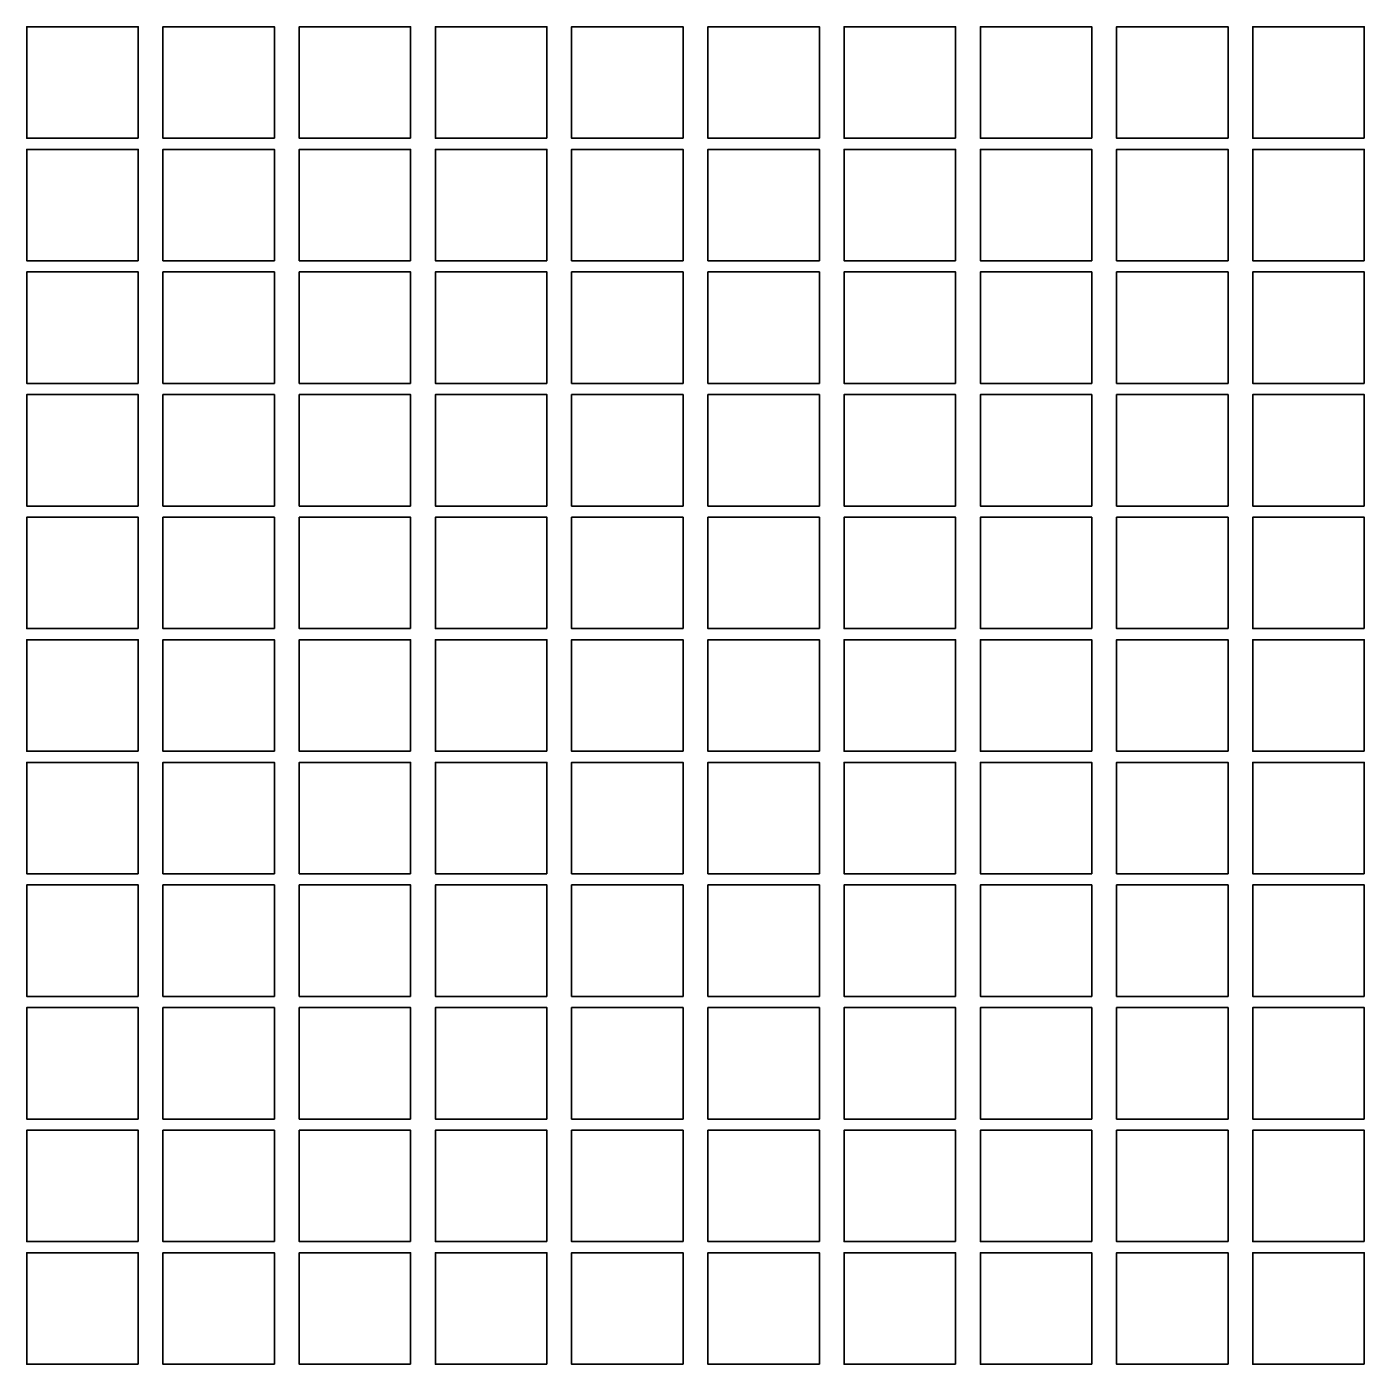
# Model space of a CAD drawing. Header units: inches. Extents: x 0 to 6, y -60 to -54.
import ezdxf

# ---------------------------------------------------------------- set-up
doc = ezdxf.new("R2010")
doc.units = ezdxf.units.IN
doc.header["$MEASUREMENT"] = 0
doc.layers.add('Layer 1', color=7, linetype='Continuous')

msp = doc.modelspace()

# ---------------------------------------------------------------- linework, layer by layer
at = {"layer": 'Layer 1', "color": 7, "lineweight": 35}
for points in [[(0.5, -54.5), (0, -54.5), (0, -54), (0.5, -54), (0.5, -54.5)], [(1.1111, -54.5), (0.6111, -54.5), (0.6111, -54), (1.1111, -54), (1.1111, -54.5)], [(1.7222, -54.5), (1.2222, -54.5), (1.2222, -54), (1.7222, -54), (1.7222, -54.5)], [(2.3333, -54.5), (1.8333, -54.5), (1.8333, -54), (2.3333, -54), (2.3333, -54.5)], [(2.9444, -54.5), (2.4444, -54.5), (2.4444, -54), (2.9444, -54), (2.9444, -54.5)], [(3.5556, -54.5), (3.0556, -54.5), (3.0556, -54), (3.5556, -54), (3.5556, -54.5)], [(4.1667, -54.5), (3.6667, -54.5), (3.6667, -54), (4.1667, -54), (4.1667, -54.5)], [(4.7778, -54.5), (4.2778, -54.5), (4.2778, -54), (4.7778, -54), (4.7778, -54.5)], [(5.3889, -54.5), (4.8889, -54.5), (4.8889, -54), (5.3889, -54), (5.3889, -54.5)], [(6, -54.5), (5.5, -54.5), (5.5, -54), (6, -54), (6, -54.5)], [(0.5, -55.05), (0, -55.05), (0, -54.55), (0.5, -54.55), (0.5, -55.05)], [(1.1111, -55.05), (0.6111, -55.05), (0.6111, -54.55), (1.1111, -54.55), (1.1111, -55.05)], [(1.7222, -55.05), (1.2222, -55.05), (1.2222, -54.55), (1.7222, -54.55), (1.7222, -55.05)], [(2.3333, -55.05), (1.8333, -55.05), (1.8333, -54.55), (2.3333, -54.55), (2.3333, -55.05)], [(2.9444, -55.05), (2.4444, -55.05), (2.4444, -54.55), (2.9444, -54.55), (2.9444, -55.05)], [(3.5556, -55.05), (3.0556, -55.05), (3.0556, -54.55), (3.5556, -54.55), (3.5556, -55.05)], [(4.1667, -55.05), (3.6667, -55.05), (3.6667, -54.55), (4.1667, -54.55), (4.1667, -55.05)], [(4.7778, -55.05), (4.2778, -55.05), (4.2778, -54.55), (4.7778, -54.55), (4.7778, -55.05)], [(5.3889, -55.05), (4.8889, -55.05), (4.8889, -54.55), (5.3889, -54.55), (5.3889, -55.05)], [(6, -55.05), (5.5, -55.05), (5.5, -54.55), (6, -54.55), (6, -55.05)], [(0.5, -55.6), (0, -55.6), (0, -55.1), (0.5, -55.1), (0.5, -55.6)], [(1.1111, -55.6), (0.6111, -55.6), (0.6111, -55.1), (1.1111, -55.1), (1.1111, -55.6)], [(1.7222, -55.6), (1.2222, -55.6), (1.2222, -55.1), (1.7222, -55.1), (1.7222, -55.6)], [(2.3333, -55.6), (1.8333, -55.6), (1.8333, -55.1), (2.3333, -55.1), (2.3333, -55.6)], [(2.9444, -55.6), (2.4444, -55.6), (2.4444, -55.1), (2.9444, -55.1), (2.9444, -55.6)], [(3.5556, -55.6), (3.0556, -55.6), (3.0556, -55.1), (3.5556, -55.1), (3.5556, -55.6)], [(4.1667, -55.6), (3.6667, -55.6), (3.6667, -55.1), (4.1667, -55.1), (4.1667, -55.6)], [(4.7778, -55.6), (4.2778, -55.6), (4.2778, -55.1), (4.7778, -55.1), (4.7778, -55.6)], [(5.3889, -55.6), (4.8889, -55.6), (4.8889, -55.1), (5.3889, -55.1), (5.3889, -55.6)], [(6, -55.6), (5.5, -55.6), (5.5, -55.1), (6, -55.1), (6, -55.6)], [(0.5, -56.15), (0, -56.15), (0, -55.65), (0.5, -55.65), (0.5, -56.15)], [(1.1111, -56.15), (0.6111, -56.15), (0.6111, -55.65), (1.1111, -55.65), (1.1111, -56.15)], [(1.7222, -56.15), (1.2222, -56.15), (1.2222, -55.65), (1.7222, -55.65), (1.7222, -56.15)], [(2.3333, -56.15), (1.8333, -56.15), (1.8333, -55.65), (2.3333, -55.65), (2.3333, -56.15)], [(2.9444, -56.15), (2.4444, -56.15), (2.4444, -55.65), (2.9444, -55.65), (2.9444, -56.15)], [(3.5556, -56.15), (3.0556, -56.15), (3.0556, -55.65), (3.5556, -55.65), (3.5556, -56.15)], [(4.1667, -56.15), (3.6667, -56.15), (3.6667, -55.65), (4.1667, -55.65), (4.1667, -56.15)], [(4.7778, -56.15), (4.2778, -56.15), (4.2778, -55.65), (4.7778, -55.65), (4.7778, -56.15)], [(5.3889, -56.15), (4.8889, -56.15), (4.8889, -55.65), (5.3889, -55.65), (5.3889, -56.15)], [(6, -56.15), (5.5, -56.15), (5.5, -55.65), (6, -55.65), (6, -56.15)], [(0.5, -56.7), (0, -56.7), (0, -56.2), (0.5, -56.2), (0.5, -56.7)], [(1.1111, -56.7), (0.6111, -56.7), (0.6111, -56.2), (1.1111, -56.2), (1.1111, -56.7)], [(1.7222, -56.7), (1.2222, -56.7), (1.2222, -56.2), (1.7222, -56.2), (1.7222, -56.7)], [(2.3333, -56.7), (1.8333, -56.7), (1.8333, -56.2), (2.3333, -56.2), (2.3333, -56.7)], [(2.9444, -56.7), (2.4444, -56.7), (2.4444, -56.2), (2.9444, -56.2), (2.9444, -56.7)], [(3.5556, -56.7), (3.0556, -56.7), (3.0556, -56.2), (3.5556, -56.2), (3.5556, -56.7)], [(4.1667, -56.7), (3.6667, -56.7), (3.6667, -56.2), (4.1667, -56.2), (4.1667, -56.7)], [(4.7778, -56.7), (4.2778, -56.7), (4.2778, -56.2), (4.7778, -56.2), (4.7778, -56.7)], [(5.3889, -56.7), (4.8889, -56.7), (4.8889, -56.2), (5.3889, -56.2), (5.3889, -56.7)], [(6, -56.7), (5.5, -56.7), (5.5, -56.2), (6, -56.2), (6, -56.7)], [(0.5, -57.25), (0, -57.25), (0, -56.75), (0.5, -56.75), (0.5, -57.25)], [(1.1111, -57.25), (0.6111, -57.25), (0.6111, -56.75), (1.1111, -56.75), (1.1111, -57.25)], [(1.7222, -57.25), (1.2222, -57.25), (1.2222, -56.75), (1.7222, -56.75), (1.7222, -57.25)], [(2.3333, -57.25), (1.8333, -57.25), (1.8333, -56.75), (2.3333, -56.75), (2.3333, -57.25)], [(2.9444, -57.25), (2.4444, -57.25), (2.4444, -56.75), (2.9444, -56.75), (2.9444, -57.25)], [(3.5556, -57.25), (3.0556, -57.25), (3.0556, -56.75), (3.5556, -56.75), (3.5556, -57.25)], [(4.1667, -57.25), (3.6667, -57.25), (3.6667, -56.75), (4.1667, -56.75), (4.1667, -57.25)], [(4.7778, -57.25), (4.2778, -57.25), (4.2778, -56.75), (4.7778, -56.75), (4.7778, -57.25)], [(5.3889, -57.25), (4.8889, -57.25), (4.8889, -56.75), (5.3889, -56.75), (5.3889, -57.25)], [(6, -57.25), (5.5, -57.25), (5.5, -56.75), (6, -56.75), (6, -57.25)], [(0.5, -57.8), (0, -57.8), (0, -57.3), (0.5, -57.3), (0.5, -57.8)], [(1.1111, -57.8), (0.6111, -57.8), (0.6111, -57.3), (1.1111, -57.3), (1.1111, -57.8)], [(1.7222, -57.8), (1.2222, -57.8), (1.2222, -57.3), (1.7222, -57.3), (1.7222, -57.8)], [(2.3333, -57.8), (1.8333, -57.8), (1.8333, -57.3), (2.3333, -57.3), (2.3333, -57.8)], [(2.9444, -57.8), (2.4444, -57.8), (2.4444, -57.3), (2.9444, -57.3), (2.9444, -57.8)], [(3.5556, -57.8), (3.0556, -57.8), (3.0556, -57.3), (3.5556, -57.3), (3.5556, -57.8)], [(4.1667, -57.8), (3.6667, -57.8), (3.6667, -57.3), (4.1667, -57.3), (4.1667, -57.8)], [(4.7778, -57.8), (4.2778, -57.8), (4.2778, -57.3), (4.7778, -57.3), (4.7778, -57.8)], [(5.3889, -57.8), (4.8889, -57.8), (4.8889, -57.3), (5.3889, -57.3), (5.3889, -57.8)], [(6, -57.8), (5.5, -57.8), (5.5, -57.3), (6, -57.3), (6, -57.8)], [(0.5, -58.35), (0, -58.35), (0, -57.85), (0.5, -57.85), (0.5, -58.35)], [(1.1111, -58.35), (0.6111, -58.35), (0.6111, -57.85), (1.1111, -57.85), (1.1111, -58.35)], [(1.7222, -58.35), (1.2222, -58.35), (1.2222, -57.85), (1.7222, -57.85), (1.7222, -58.35)], [(2.3333, -58.35), (1.8333, -58.35), (1.8333, -57.85), (2.3333, -57.85), (2.3333, -58.35)], [(2.9444, -58.35), (2.4444, -58.35), (2.4444, -57.85), (2.9444, -57.85), (2.9444, -58.35)], [(3.5556, -58.35), (3.0556, -58.35), (3.0556, -57.85), (3.5556, -57.85), (3.5556, -58.35)], [(4.1667, -58.35), (3.6667, -58.35), (3.6667, -57.85), (4.1667, -57.85), (4.1667, -58.35)], [(4.7778, -58.35), (4.2778, -58.35), (4.2778, -57.85), (4.7778, -57.85), (4.7778, -58.35)], [(5.3889, -58.35), (4.8889, -58.35), (4.8889, -57.85), (5.3889, -57.85), (5.3889, -58.35)], [(6, -58.35), (5.5, -58.35), (5.5, -57.85), (6, -57.85), (6, -58.35)], [(0.5, -58.9), (0, -58.9), (0, -58.4), (0.5, -58.4), (0.5, -58.9)], [(1.1111, -58.9), (0.6111, -58.9), (0.6111, -58.4), (1.1111, -58.4), (1.1111, -58.9)], [(1.7222, -58.9), (1.2222, -58.9), (1.2222, -58.4), (1.7222, -58.4), (1.7222, -58.9)], [(2.3333, -58.9), (1.8333, -58.9), (1.8333, -58.4), (2.3333, -58.4), (2.3333, -58.9)], [(2.9444, -58.9), (2.4444, -58.9), (2.4444, -58.4), (2.9444, -58.4), (2.9444, -58.9)], [(3.5556, -58.9), (3.0556, -58.9), (3.0556, -58.4), (3.5556, -58.4), (3.5556, -58.9)], [(4.1667, -58.9), (3.6667, -58.9), (3.6667, -58.4), (4.1667, -58.4), (4.1667, -58.9)], [(4.7778, -58.9), (4.2778, -58.9), (4.2778, -58.4), (4.7778, -58.4), (4.7778, -58.9)], [(5.3889, -58.9), (4.8889, -58.9), (4.8889, -58.4), (5.3889, -58.4), (5.3889, -58.9)], [(6, -58.9), (5.5, -58.9), (5.5, -58.4), (6, -58.4), (6, -58.9)], [(0.5, -59.45), (0, -59.45), (0, -58.95), (0.5, -58.95), (0.5, -59.45)], [(1.1111, -59.45), (0.6111, -59.45), (0.6111, -58.95), (1.1111, -58.95), (1.1111, -59.45)], [(1.7222, -59.45), (1.2222, -59.45), (1.2222, -58.95), (1.7222, -58.95), (1.7222, -59.45)], [(2.3333, -59.45), (1.8333, -59.45), (1.8333, -58.95), (2.3333, -58.95), (2.3333, -59.45)], [(2.9444, -59.45), (2.4444, -59.45), (2.4444, -58.95), (2.9444, -58.95), (2.9444, -59.45)], [(3.5556, -59.45), (3.0556, -59.45), (3.0556, -58.95), (3.5556, -58.95), (3.5556, -59.45)], [(4.1667, -59.45), (3.6667, -59.45), (3.6667, -58.95), (4.1667, -58.95), (4.1667, -59.45)], [(4.7778, -59.45), (4.2778, -59.45), (4.2778, -58.95), (4.7778, -58.95), (4.7778, -59.45)], [(5.3889, -59.45), (4.8889, -59.45), (4.8889, -58.95), (5.3889, -58.95), (5.3889, -59.45)], [(6, -59.45), (5.5, -59.45), (5.5, -58.95), (6, -58.95), (6, -59.45)], [(0.5, -60), (0, -60), (0, -59.5), (0.5, -59.5), (0.5, -60)], [(1.1111, -60), (0.6111, -60), (0.6111, -59.5), (1.1111, -59.5), (1.1111, -60)], [(1.7222, -60), (1.2222, -60), (1.2222, -59.5), (1.7222, -59.5), (1.7222, -60)], [(2.3333, -60), (1.8333, -60), (1.8333, -59.5), (2.3333, -59.5), (2.3333, -60)], [(2.9444, -60), (2.4444, -60), (2.4444, -59.5), (2.9444, -59.5), (2.9444, -60)], [(3.5556, -60), (3.0556, -60), (3.0556, -59.5), (3.5556, -59.5), (3.5556, -60)], [(4.1667, -60), (3.6667, -60), (3.6667, -59.5), (4.1667, -59.5), (4.1667, -60)], [(4.7778, -60), (4.2778, -60), (4.2778, -59.5), (4.7778, -59.5), (4.7778, -60)], [(5.3889, -60), (4.8889, -60), (4.8889, -59.5), (5.3889, -59.5), (5.3889, -60)], [(6, -60), (5.5, -60), (5.5, -59.5), (6, -59.5), (6, -60)]]:
    msp.add_lwpolyline(points, dxfattribs=at)

doc.saveas('drawing.dxf')
